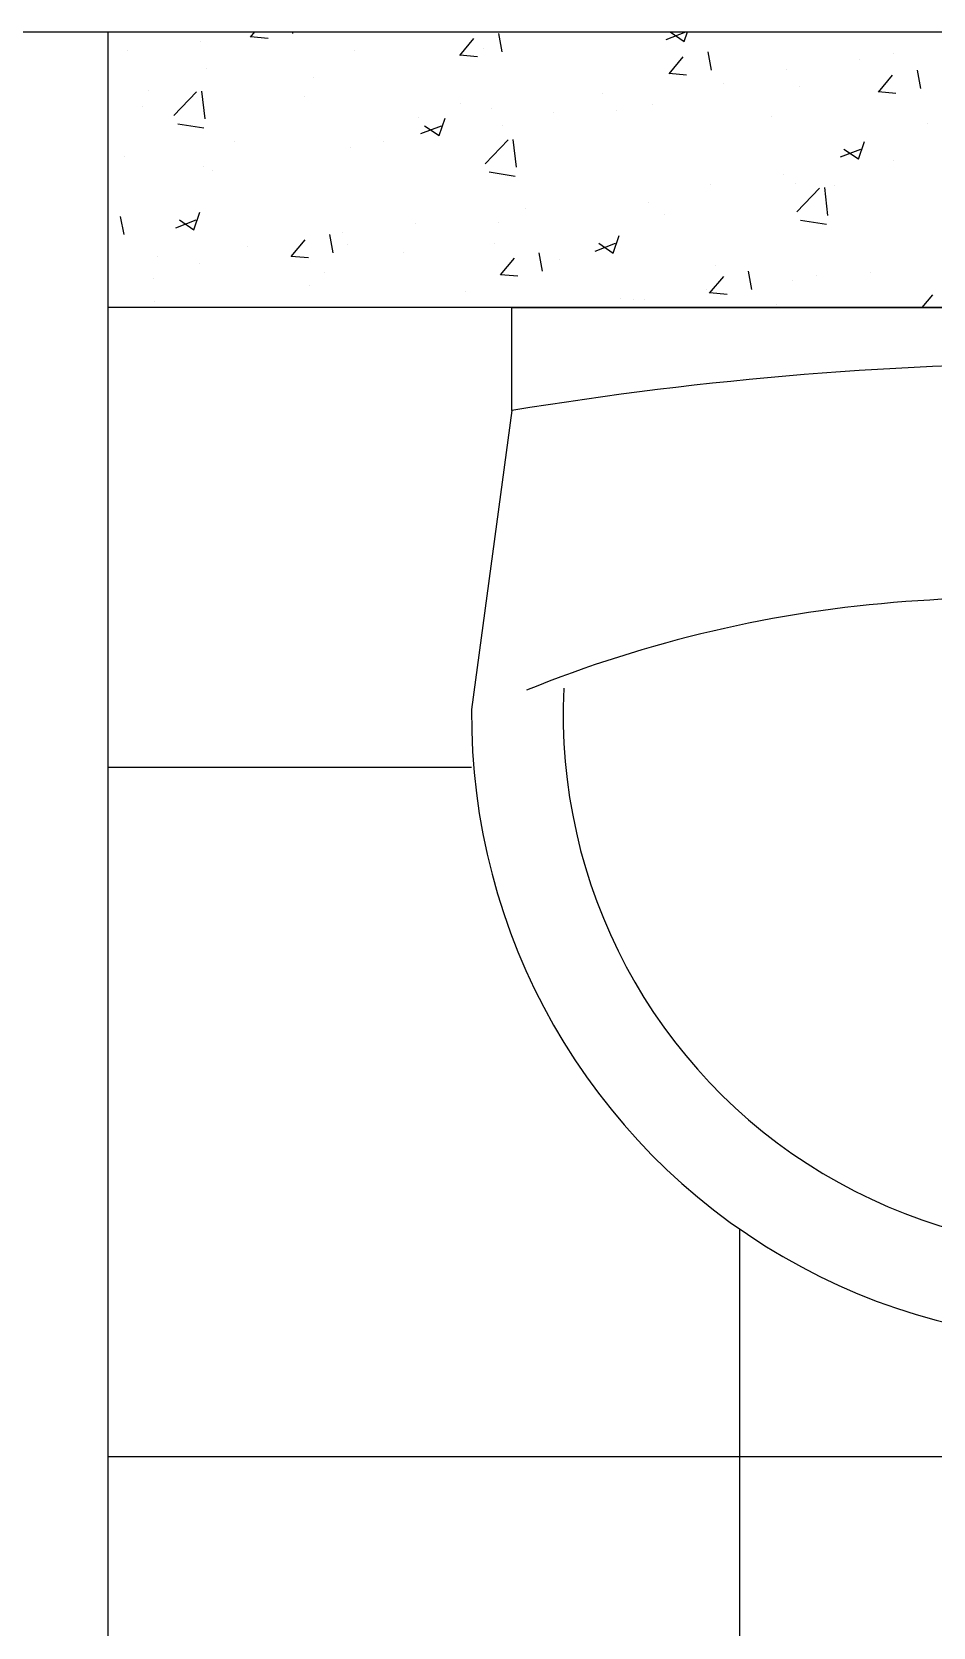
# Model space of a CAD drawing. Header units: inches. Extents: x 5877 to 13759, y 12099 to 29642.
# Drawn here: x 7046 to 7438, y 19991 to 20685 of the extents above; entities that cross this region are included whole.
import ezdxf

# ---------------------------------------------------------------- set-up
doc = ezdxf.new("R2010")
doc.units = ezdxf.units.IN
doc.header["$MEASUREMENT"] = 0
for name, color, linetype in [('A-FUR2', 6, 'Continuous'), ('A-PAT', 8, 'Continuous'), ('XR-NEW301$0$SEC-WAL-GRN', 3, 'Continuous')]:
    doc.layers.add(name, color=color, linetype=linetype)

msp = doc.modelspace()

# ---------------------------------------------------------------- linework, layer by layer
at = {"layer": 'A-FUR2', "color": 0}
for p, q in [((6328.63, 20684.95), (7078.63, 20684.95)), ((7078.63, 20684.95), (8548.63, 20684.95)), ((7078.63, 20684.95), (7078.63, 19184.95)), ((8548.63, 20564.95), (7078.63, 20564.95)), ((7254.42, 20564.95), (7764.42, 20564.95)), ((7254.42, 20520.11), (7254.42, 20564.95)), ((7254.42, 20520.11), (7236.92, 20389.95))]:
    msp.add_line(p, q, dxfattribs=at)
for centre, radius, start, end in [((7508.93, 18976.38), 1564.58, 80.60197, 99.36219), ((7465.31, 19896.02), 542.37, 94.16511, 112.1481), ((7509.42, 19272.69), 1167.27, 85.89766, 94.10236), ((7509.42, 20387.56), 232.61, 177.11406, 2.88594), ((7509.42, 20387.47), 272.51, 179.47675, 0.52325)]:
    msp.add_arc(centre, radius, start, end, dxfattribs=at)
at = {"layer": 'A-PAT', "color": 0}
for p, q in [((7078.63, 20364.95), (7236.92, 20364.95)), ((7353.63, 19184.95), (7353.63, 20163.88)), ((7078.63, 20064.95), (8067.57, 20064.95))]:
    msp.add_line(p, q, dxfattribs=at)
at = {"layer": 'XR-NEW301$0$SEC-WAL-GRN', "color": 0, "linetype": 'Continuous'}
for p, q in [((7140.71, 20682.69), (7142.61, 20684.95)), ((7159.12, 20684.26), (7158.99, 20684.95)), ((7250.21, 20676.29), (7248.74, 20684.26)), ((7321.61, 20681.65), (7330.22, 20684.95)), ((7323.29, 20684.95), (7329.47, 20680.78)), ((7329.5, 20680.75), (7330.91, 20684.95)), ((7119.1, 20680.84), (7119.1, 20680.84)), ((7140.73, 20682.93), (7148.32, 20682.27)), ((7231.8, 20674.72), (7237.93, 20682.02)), ((7242.03, 20677.87), (7242.03, 20677.87)), ((7087.31, 20676.66), (7087.31, 20676.66)), ((7185.84, 20676.97), (7185.84, 20676.97)), ((7231.82, 20674.96), (7239.42, 20674.3)), ((7322.9, 20666.76), (7329.02, 20674.05)), ((7341.3, 20668.32), (7339.83, 20676.29)), ((7405.89, 20672.91), (7405.89, 20672.91)), ((7420.59, 20675.41), (7420.59, 20675.41)), ((7121.69, 20668.84), (7121.69, 20668.84)), ((7167.97, 20665.16), (7167.97, 20665.16)), ((7322.92, 20666.99), (7330.51, 20666.33)), ((7374.1, 20668.72), (7374.1, 20668.72)), ((7413.99, 20658.79), (7420.11, 20666.08)), ((7432.39, 20660.36), (7430.92, 20668.32)), ((7096.47, 20659.51), (7096.47, 20659.51)), ((7107.35, 20648.62), (7117.24, 20658.93)), ((7120.95, 20647.14), (7119.54, 20659.2)), ((7164.27, 20656.65), (7164.27, 20656.65)), ((7293.89, 20658.16), (7293.89, 20658.16)), ((7346.53, 20662.7), (7346.53, 20662.7)), ((7379.61, 20661.29), (7379.61, 20661.29)), ((7414.01, 20659.02), (7421.6, 20658.36)), ((7093.9, 20652.45), (7093.9, 20652.45)), ((7232.06, 20653.78), (7232.06, 20653.78)), ((7245.79, 20651.83), (7245.79, 20651.83)), ((7272.46, 20649.99), (7272.46, 20649.99)), ((7299.86, 20650.92), (7299.86, 20650.92)), ((7315.46, 20653.16), (7315.46, 20653.16)), ((7109.05, 20645.01), (7120.35, 20643.26)), ((7214, 20647.64), (7214, 20647.64)), ((7214.9, 20640.69), (7223.8, 20644.1)), ((7216.44, 20644.08), (7222.76, 20639.82)), ((7222.79, 20639.79), (7225.37, 20647.46)), ((7250.26, 20644.22), (7250.26, 20644.22)), ((7367.65, 20648.06), (7367.65, 20648.06)), ((7435.45, 20645.19), (7435.45, 20645.19)), ((7133.79, 20637.08), (7133.79, 20637.08)), ((7198.4, 20637.27), (7198.4, 20637.27)), ((7242.89, 20627.6), (7252.78, 20637.91)), ((7256.49, 20626.12), (7255.08, 20638.18)), ((7405.31, 20629.62), (7407.89, 20637.29)), ((7085.69, 20630.75), (7085.69, 20630.75)), ((7184.3, 20634.69), (7184.3, 20634.69)), ((7397.42, 20630.52), (7406.31, 20633.93)), ((7398.96, 20633.91), (7405.28, 20629.65)), ((7420.58, 20629.15), (7420.58, 20629.15)), ((7120.15, 20626.56), (7120.15, 20626.56)), ((7124.33, 20624.56), (7124.33, 20624.56)), ((7244.59, 20623.99), (7255.88, 20622.23)), ((7372.48, 20622.82), (7372.48, 20622.82)), ((7340.69, 20618.63), (7340.69, 20618.63)), ((7378.07, 20619.01), (7378.07, 20619.01)), ((7378.42, 20606.58), (7388.32, 20616.89)), ((7392.03, 20605.1), (7390.62, 20617.16)), ((7395.03, 20618.26), (7395.03, 20618.26)), ((7260.48, 20608.07), (7260.48, 20608.07)), ((7313.92, 20610.88), (7313.92, 20610.88)), ((7085.65, 20596.71), (7084.18, 20604.67)), ((7108.2, 20599.73), (7117.09, 20603.14)), ((7109.74, 20603.12), (7116.05, 20598.86)), ((7116.09, 20598.83), (7118.66, 20606.5)), ((7212.38, 20601.74), (7212.38, 20601.74)), ((7248.71, 20601.94), (7248.71, 20601.94)), ((7320.97, 20605.54), (7320.97, 20605.54)), ((7380.13, 20602.97), (7391.42, 20601.21)), ((7158.33, 20587.17), (7164.46, 20594.46)), ((7176.74, 20588.74), (7175.27, 20596.7)), ((7180.59, 20597.55), (7180.59, 20597.55)), ((7298.6, 20588.66), (7301.18, 20596.33)), ((7100.38, 20586.99), (7100.38, 20586.99)), ((7139.54, 20591.75), (7139.54, 20591.75)), ((7158.35, 20587.4), (7165.94, 20586.74)), ((7182.75, 20592.42), (7182.75, 20592.42)), ((7207.33, 20588.89), (7207.33, 20588.89)), ((7246.9, 20592.83), (7246.9, 20592.83)), ((7267.83, 20580.77), (7266.36, 20588.73)), ((7290.71, 20589.56), (7299.6, 20592.97)), ((7292.25, 20592.95), (7298.57, 20588.69)), ((7118.6, 20584.29), (7118.6, 20584.29)), ((7172.84, 20580.12), (7172.84, 20580.12)), ((7249.43, 20579.2), (7255.55, 20586.49)), ((7275.13, 20586.02), (7275.13, 20586.02)), ((7342.92, 20583.16), (7342.92, 20583.16)), ((7358.92, 20572.8), (7357.45, 20580.76)), ((7410.72, 20580.3), (7410.72, 20580.3)), ((7098.52, 20577.56), (7098.52, 20577.56)), ((7166.31, 20574.69), (7166.31, 20574.69)), ((7249.45, 20579.43), (7257.04, 20578.77)), ((7340.52, 20571.23), (7346.64, 20578.52)), ((7376.52, 20576.73), (7376.52, 20576.73)), ((7387.17, 20579.06), (7387.17, 20579.06)), ((7098.77, 20567.4), (7098.77, 20567.4)), ((7234.11, 20571.83), (7234.11, 20571.83)), ((7301.91, 20568.96), (7301.91, 20568.96)), ((7307.28, 20568.54), (7307.28, 20568.54)), ((7312.38, 20568.6), (7312.38, 20568.6)), ((7339.07, 20572.73), (7339.07, 20572.73)), ((7340.54, 20571.46), (7348.13, 20570.8)), ((7369.7, 20566.1), (7369.7, 20566.1)), ((7433.03, 20564.95), (7437.73, 20570.55))]:
    msp.add_line(p, q, dxfattribs=at)

doc.saveas('drawing.dxf')
